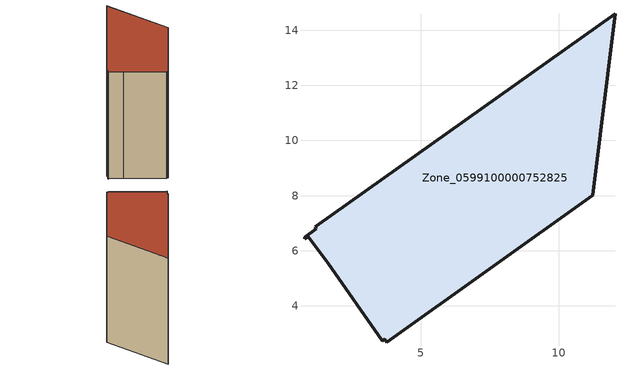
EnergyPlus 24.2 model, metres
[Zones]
Zone_0599100000752825
 floor ground (C_G): 1.18,6.86 12.05,14.6 11.23,8.01 3.76,2.68 3.7,2.79 3.6,2.74 1.62,5.57 0.92,6.51 0.78,6.43 0.79,6.5 1.22,6.8 z0
 wall outside (C_F): 0.79,6.5 0.78,6.43 0.92,6.51 1.62,5.57 3.6,2.74 3.7,2.79 3.76,2.68 11.23,8.01 12.05,14.6 1.18,6.86 1.22,6.8 0.79,6.5 z0:9.12
 roof outside (C_R): 1.22,6.8 0.79,6.5 0.78,6.43 0.92,6.51 1.62,5.57 3.6,2.74 3.7,2.79 3.76,2.68 11.23,8.01 12.05,14.6 1.18,6.86 z9.12
[BUILDING]
Pand.0599100000752825: North Axis=0; Terrain=City; Loads Convergence Tolerance Value=0.04; Temperature Convergence Tolerance Value=0.4; Solar Distribution=FullExterior; Maximum Number of Warmup Days=25; Minimum Number of Warmup Days=1
[Site:Location]
Rotterdam.The.Hague.AP_ZH_NLD Design_Conditions: Latitude=51.96; Longitude=4.45; Time Zone=1; Elevation=-4.5
[SITE:GROUNDTEMPERATURE:BUILDINGSURFACE]
18, 18, 18, 18, 18, 18, 18, 18, 18, 18, 18, 18
[MATERIAL] Thermal Absorptance=0.9; Solar Absorptance=0.7; Visible Absorptance=0.7
Name | Roughness | Thickness | Conductivity | Density | Specific Heat
G.TI.2006-2014 | MediumSmooth | 0.15 | 0.06 | 540 | 1210
F.TI.2006-2014 | Rough | 0.3 | 0.12 | 1920 | 840
R.TI.2006-2014 | MediumRough | 0.2 | 0.08 | 1500 | 1000
[CONSTRUCTION]
C_G: G.TI.2006-2014
C_F: F.TI.2006-2014
C_R: R.TI.2006-2014
[ZONE]
Zone_0599100000752825: Type=1; Multiplier=1; Ceiling Height=Autocalculate; Volume=Autocalculate; Floor Area=autocalculate; Part of Total Floor Area=Yes
[ZONEINFILTRATION:DESIGNFLOWRATE]
Infil_Zone_0599100000752825: Zone or ZoneList or Space or SpaceList=Zone_0599100000752825; Schedule=AlwaysOn; Design Flow Rate Calculation Method=Flow/Area; Flow Rate per Floor Area=0.0015; Constant Term Coefficient=1; Temperature Term Coefficient=0; Velocity Term Coefficient=0; Velocity Squared Term Coefficient=0
[HVACTEMPLATE:ZONE:IDEALLOADSAIRSYSTEM]
Zone_0599100000752825: Maximum Heating Supply Air Temperature=50; Minimum Cooling Supply Air Temperature=13; Maximum Heating Supply Air Humidity Ratio=0.0156; Minimum Cooling Supply Air Humidity Ratio=0.0077; Heating Limit=NoLimit; Cooling Limit=NoLimit; Dehumidification Control Type=ConstantSensibleHeatRatio; Cooling Sensible Heat Ratio=0.7; Dehumidification Setpoint=60; Humidification Control Type=None; Humidification Setpoint=30; Outdoor Air Method=None; Outdoor Air Flow Rate per Person=0.00944; Outdoor Air Flow Rate per Zone Floor Area=0; Outdoor Air Flow Rate per Zone=0; Demand Controlled Ventilation Type=None; Outdoor Air Economizer Type=NoEconomizer; Heat Recovery Type=None; Sensible Heat Recovery Effectiveness=0.7; Latent Heat Recovery Effectiveness=0.65
[ZONECONTROL:THERMOSTAT]
ThermostatControl_Zone_0599100000752825: Zone or ZoneList=Zone_0599100000752825; Control Type Schedule=DualSetpointControlType; Control 1=Thermostat_Zone_0599100000752825; Temperature Difference Between Cutout And Setpoint=0
[THERMOSTATSETPOINT:DUALSETPOINT]
Thermostat_Zone_0599100000752825: Heating Setpoint Temperature Schedule=HeatingSetpoint_Zone_0599100000752825; Cooling Setpoint Temperature Schedule=CoolingSetpoint_Zone_0599100000752825
[SCHEDULE:COMPACT]
HeatingSetpoint_Zone_0599100000752825: Through: 12/31, For: AllDays, Until: 24:00, 21
CoolingSetpoint_Zone_0599100000752825: Through: 12/31, For: AllDays, Until: 24:00, 24
DualSetpointControlType: Through: 12/31, For: AllDays, Until: 24:00, 4
AlwaysOn: Through: 12/31, For: AllDays, Until: 24:00, 1
